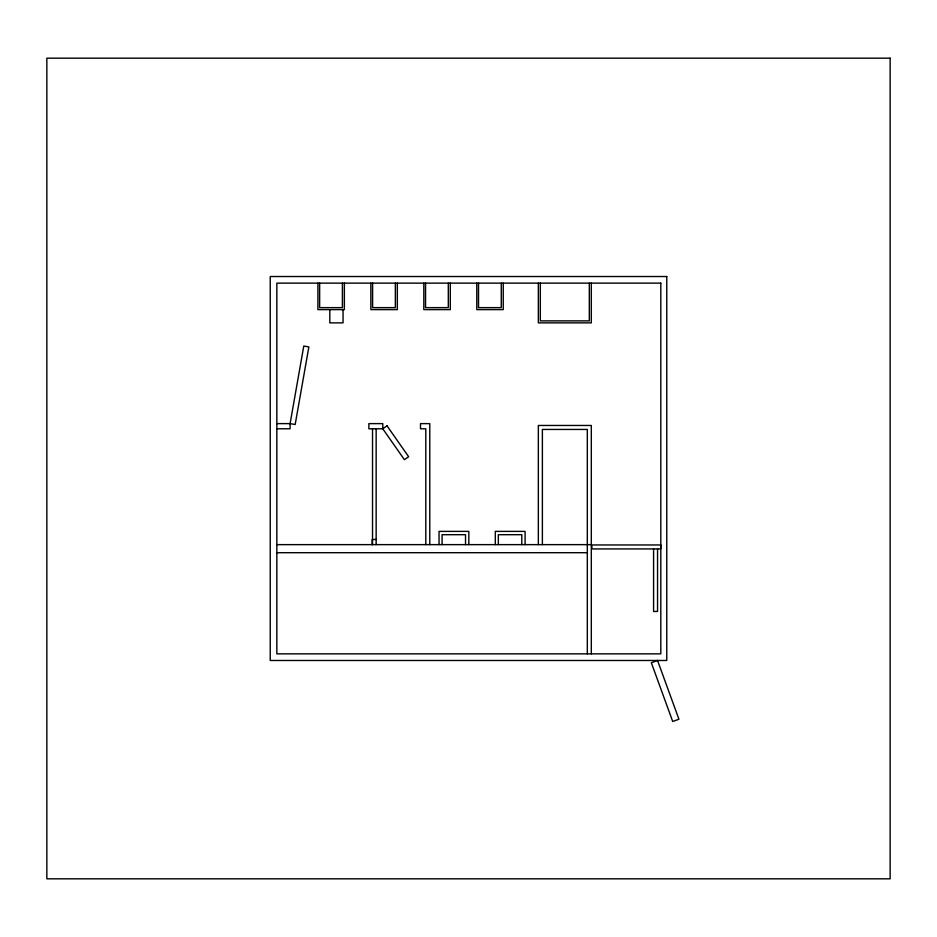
<?xml version="1.0" encoding="UTF-8"?>
<svg xmlns="http://www.w3.org/2000/svg" width="937" height="937" viewBox="0 0 937 937"><rect width="100%" height="100%" fill="white"/><g stroke="black" fill="none" stroke-linecap="round" stroke-linejoin="round"><path stroke-width="1.41" d="M276.848 423.618L290.095 423.618L295.178 424.52L308.859 346.936L303.775 346.034L290.095 423.618L290.095 428.783L276.848 428.783M376.147 539.466L372.176 539.466L372.176 544.631M276.848 544.631L591.306 544.631M276.848 552.701L587.323 552.701M657.551 548.93L657.551 611.451L653.581 611.451L653.581 548.93M591.306 283.138L591.306 322.867L538.342 322.867L538.342 283.138M591.306 653.862L591.306 425.468L538.342 425.468L538.342 544.631M589.314 283.138L589.314 320.876L540.321 320.876L540.321 283.138M587.323 653.862L587.323 429.439L542.382 429.439L542.382 544.631M525.095 544.631L525.095 531.384L495.31 531.384L495.31 544.631M521.792 544.631L521.792 534.699L498.343 534.699L498.343 544.631M503.251 283.138L503.251 309.62L476.781 309.62L476.781 283.138M501.272 283.138L501.272 307.641L478.526 307.641L478.526 283.138M468.828 544.631L468.828 531.384L439.043 531.384L439.043 544.631M465.525 544.631L465.525 534.699L442.077 534.699L442.077 544.631M450.299 283.138L450.299 309.62L423.817 309.62L423.817 283.138M448.308 283.138L448.308 307.641L425.562 307.641L425.562 283.138M429.778 544.631L429.778 423.618L420.502 423.618L420.502 428.783L425.796 428.783L425.796 544.631M397.335 283.138L397.335 309.62L370.853 309.62L370.853 283.138M395.355 283.138L395.355 307.641L372.598 307.641L372.598 283.138M376.147 428.783L376.147 544.631M372.528 428.783L372.528 544.631M344.371 283.138L344.371 309.62L317.901 309.62L317.901 283.138M343.047 309.62L343.047 322.867L329.812 322.867L329.812 309.62M342.392 283.138L342.392 307.641L319.646 307.641L319.646 283.138M387.004 425.82L382.776 428.783L368.873 428.783L368.873 423.618L382.776 423.618L382.776 428.783L404.409 459.692L408.649 456.729L387.004 425.82M657.551 660.48L651.332 662.74L672.707 721.49L678.927 719.229L657.551 660.48M890.15 58.176L46.85 58.176L46.85 878.824L890.15 878.824L890.15 58.176M666.769 276.52L270.231 276.52L270.231 660.48L666.769 660.48L666.769 276.52M660.808 283.138L276.848 283.138L276.848 653.862L660.808 653.862L660.808 283.138M660.714 544.959L591.868 544.959L591.868 548.93L660.714 548.93L660.714 544.959"/></g></svg>
